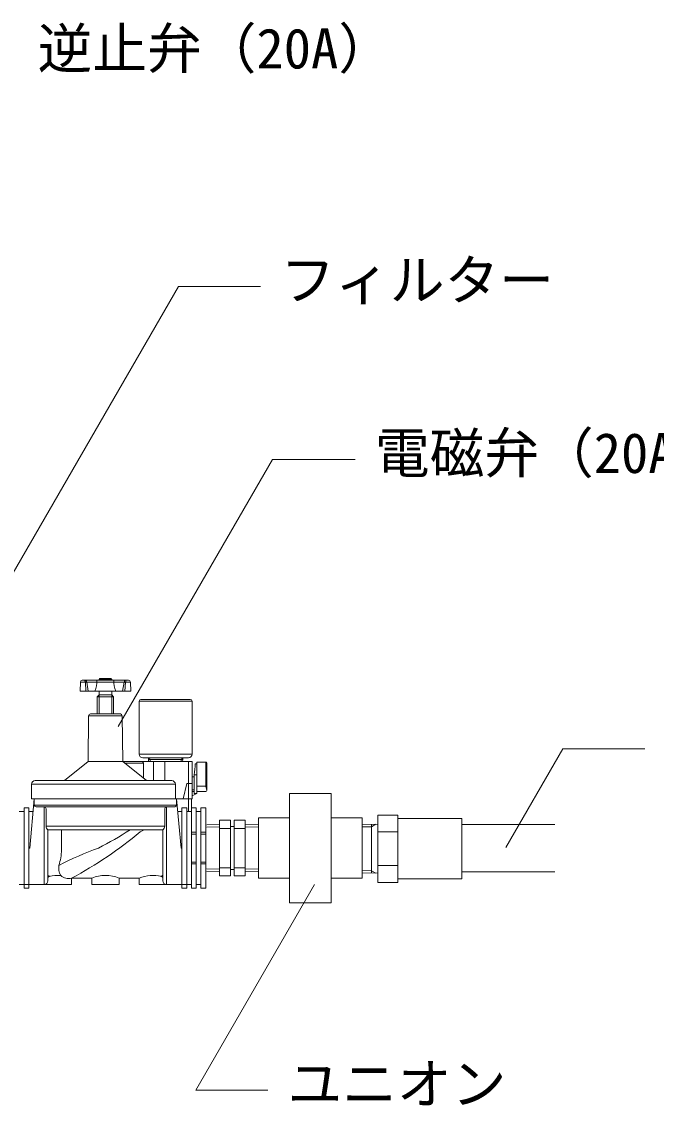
# Model space of a CAD drawing. Units: millimetres, scale not verified. Extents: x -82016 to 4150, y -1714 to 4021.
# Drawn here: x 3313 to 3661, y -814 to -220 of the extents above; entities that cross this region are included whole.
import ezdxf
from ezdxf.enums import TextEntityAlignment as Align

# ---------------------------------------------------------------- set-up
doc = ezdxf.new("R2010")
doc.units = ezdxf.units.MM
doc.header["$LTSCALE"] = 2
for name, color, linetype, lineweight in [('0-5_moji', 7, 'Continuous', 18), ('0-B__0-A_AM_0', 7, 'Continuous', 18), ('0-C__4-1_AM_5', 3, 'Continuous', 18)]:
    doc.layers.add(name, color=color, linetype=linetype, lineweight=lineweight)
doc.styles.add('ＭＳ ゴシック', font='')
doc.styles.get('ＭＳ ゴシック').set_extended_font_data('MS Gothic')

msp = doc.modelspace()

# ---------------------------------------------------------------- linework, layer by layer
at = {"layer": '0-B__0-A_AM_0'}
for p, q in [((3345.373, -582.135), (3345.188, -587.172)), ((3372.796, -582.135), (3345.373, -582.135)), ((3371.796, -581.172), (3346.372, -581.172)), ((3348.086, -582.135), (3348.445, -587.172)), ((3348.816, -582.135), (3349.665, -587.172)), ((3355.584, -580.672), (3355.584, -581.172)), ((3362.084, -580.172), (3356.084, -580.172)), ((3362.584, -580.672), (3362.084, -580.172)), ((3362.584, -580.672), (3362.584, -581.172)), ((3369.352, -582.135), (3368.504, -587.172)), ((3370.083, -582.135), (3369.723, -587.172)), ((3372.796, -582.135), (3372.981, -587.172)), ((3372.981, -587.172), (3345.188, -587.172)), ((3355.584, -587.172), (3355.584, -589.172)), ((3362.584, -587.172), (3362.584, -589.172)), ((3354.584, -590.172), (3355.584, -589.172)), ((3363.584, -590.172), (3354.584, -590.172)), ((3354.584, -590.172), (3354.584, -599.572)), ((3355.584, -589.172), (3355.584, -599.572)), ((3362.584, -589.172), (3355.584, -589.172)), ((3362.584, -589.172), (3362.584, -599.572)), ((3363.584, -590.172), (3362.584, -589.172)), ((3363.584, -590.172), (3363.584, -599.572)), ((3377.584, -592.672), (3377.584, -621.672)), ((3406.584, -592.672), (3377.584, -592.672)), ((3405.584, -591.672), (3378.584, -591.672)), ((3406.584, -592.672), (3406.584, -621.672)), ((3367.296, -599.572), (3350.873, -599.572)), ((3349.873, -600.561), (3349.584, -625.672)), ((3368.296, -600.561), (3349.873, -600.561)), ((3368.296, -600.561), (3368.584, -625.672)), ((3406.584, -621.672), (3377.584, -621.672)), ((3404.584, -623.672), (3379.584, -623.672)), ((3382.684, -624.672), (3382.684, -623.672)), ((3382.684, -623.796), (3383.584, -624.672)), ((3401.484, -623.796), (3400.584, -624.672)), ((3401.484, -624.672), (3401.484, -623.672)), ((3368.584, -625.672), (3381.584, -636.172)), ((3406.734, -625.672), (3368.584, -625.672)), ((3379.903, -626.672), (3369.822, -626.672)), ((3379.903, -626.672), (3379.365, -625.672)), ((3379.903, -626.672), (3379.903, -634.814)), ((3401.484, -624.672), (3382.684, -624.672)), ((3382.684, -624.672), (3382.718, -625.672)), ((3383.584, -625.672), (3383.584, -624.672)), ((3385.474, -625.672), (3385.474, -636.172)), ((3391.638, -625.672), (3391.638, -636.172)), ((3400.584, -625.672), (3400.584, -624.672)), ((3401.484, -624.672), (3401.45, -625.672)), ((3404.733, -625.672), (3404.733, -646.172)), ((3406.734, -625.672), (3406.734, -646.172)), ((3409.234, -626.972), (3408.234, -626.972)), ((3409.234, -625.972), (3409.234, -643.172)), ((3414.234, -625.972), (3409.234, -625.972)), ((3414.234, -625.972), (3414.234, -639.172)), ((3414.734, -626.472), (3414.734, -641.672)), ((3407.734, -634.172), (3406.734, -634.172)), ((3407.734, -632.972), (3407.734, -643.172)), ((3409.234, -632.972), (3407.734, -632.972)), ((3397.467, -638.172), (3318.584, -638.172)), ((3318.584, -638.172), (3318.584, -646.172)), ((3395.467, -636.172), (3320.584, -636.172)), ((3397.467, -638.172), (3397.467, -646.172)), ((3403.733, -637.672), (3401.733, -646.172)), ((3406.734, -637.672), (3403.733, -637.672)), ((3407.734, -641.172), (3406.734, -641.172)), ((3414.234, -639.172), (3409.234, -639.172)), ((3414.234, -639.172), (3414.734, -641.672)), ((3320.084, -646.172), (3317.584, -673.172)), ((3398.084, -646.172), (3318.584, -646.172)), ((3320.084, -646.172), (3320.084, -649.572)), ((3398.084, -646.172), (3400.584, -673.172)), ((3398.084, -646.172), (3406.734, -646.172)), ((3398.084, -646.172), (3398.084, -649.572)), ((3404.733, -646.172), (3404.733, -653.172)), ((3406.284, -651.172), (3406.284, -646.172)), ((3407.734, -642.172), (3406.734, -642.172)), ((3409.234, -643.172), (3406.734, -644.569)), ((3409.234, -643.172), (3407.734, -643.172)), ((3414.234, -642.172), (3409.234, -642.172)), ((3311.884, -653.172), (3314.484, -653.172)), ((3314.484, -695.172), (3314.484, -651.172)), ((3314.484, -651.172), (3317.084, -651.172)), ((3317.084, -695.172), (3317.084, -651.172)), ((3319.436, -653.172), (3317.084, -653.172)), ((3398.084, -649.572), (3320.084, -649.572)), ((3397.084, -650.572), (3321.084, -650.572)), ((3325.584, -693.172), (3325.584, -650.572)), ((3326.584, -651.572), (3326.584, -661.172)), ((3391.584, -651.572), (3391.584, -661.172)), ((3392.584, -693.172), (3392.584, -650.572)), ((3398.732, -653.172), (3401.084, -653.172)), ((3401.084, -695.172), (3401.084, -651.172)), ((3403.684, -651.172), (3401.084, -651.172)), ((3403.684, -695.172), (3403.684, -651.172)), ((3406.284, -653.172), (3403.684, -653.172)), ((3406.284, -695.172), (3406.284, -651.172)), ((3408.884, -651.172), (3406.284, -651.172)), ((3408.884, -695.172), (3408.884, -651.172)), ((3411.484, -653.172), (3408.884, -653.172)), ((3411.484, -651.172), (3411.484, -695.172)), ((3414.084, -651.172), (3411.484, -651.172)), ((3414.084, -651.172), (3414.084, -695.172)), ((3427.761, -657.922), (3421.723, -657.922)), ((3421.723, -657.922), (3421.723, -688.422)), ((3427.761, -688.422), (3427.761, -657.922)), ((3429.761, -657.922), (3435.799, -657.922)), ((3429.761, -688.422), (3429.761, -657.922)), ((3435.799, -657.922), (3435.799, -688.422)), ((3442.951, -656.672), (3459.951, -656.672)), ((3442.951, -689.672), (3442.951, -656.672)), ((3482.951, -656.672), (3499.951, -656.672)), ((3499.951, -656.672), (3499.951, -689.672)), ((3508.421, -655.058), (3508.421, -692.008)), ((3519.421, -655.058), (3508.421, -655.058)), ((3519.421, -692.008), (3519.421, -655.058)), ((3554.421, -657.033), (3519.421, -657.033)), ((3554.421, -690.033), (3554.421, -657.033)), ((3391.584, -661.172), (3326.584, -661.172)), ((3390.584, -663.172), (3327.584, -663.172)), ((3327.584, -663.172), (3327.584, -691.172)), ((3335.084, -663.172), (3335.084, -674.172)), ((3390.584, -663.172), (3390.584, -691.172)), ((3408.884, -664.472), (3406.284, -664.472)), ((3408.884, -665.472), (3406.284, -665.472)), ((3414.084, -664.472), (3411.484, -664.472)), ((3414.084, -665.472), (3411.484, -665.472)), ((3414.684, -660.353), (3421.723, -660.172)), ((3414.684, -661.7), (3421.723, -661.519)), ((3427.761, -662.389), (3421.723, -662.389)), ((3427.761, -661.357), (3429.761, -661.357)), ((3429.761, -662.389), (3435.799, -662.389)), ((3442.839, -660.353), (3435.799, -660.172)), ((3442.839, -661.7), (3435.799, -661.519)), ((3508.421, -660.063), (3499.951, -660.327)), ((3499.951, -661.608), (3504.951, -661.452)), ((3504.951, -661.452), (3507.295, -660.098)), ((3504.951, -660.171), (3504.951, -686.895)), ((3519.421, -664.295), (3508.421, -664.295)), ((3554.421, -660.172), (3605.533, -660.172)), ((3317.584, -673.172), (3317.084, -673.172)), ((3400.584, -673.172), (3401.084, -673.172)), ((3408.884, -680.872), (3406.284, -680.872)), ((3408.884, -681.872), (3406.284, -681.872)), ((3414.084, -680.872), (3411.484, -680.872)), ((3414.084, -681.872), (3411.484, -681.872)), ((3508.421, -682.771), (3519.421, -682.771)), ((3414.684, -684.644), (3421.723, -684.825)), ((3414.684, -685.991), (3421.723, -686.172)), ((3427.761, -683.956), (3421.723, -683.956)), ((3427.761, -688.422), (3421.723, -688.422)), ((3427.761, -684.987), (3429.761, -684.987)), ((3429.761, -683.956), (3435.799, -683.956)), ((3429.761, -688.422), (3435.799, -688.422)), ((3442.839, -684.644), (3435.799, -684.825)), ((3442.839, -685.991), (3435.799, -686.172)), ((3504.951, -685.614), (3499.951, -685.458)), ((3499.951, -686.738), (3508.421, -687.003)), ((3507.295, -686.968), (3504.951, -685.614)), ((3554.421, -686.172), (3605.533, -686.172)), ((3311.884, -693.172), (3314.484, -693.172)), ((3314.484, -693.172), (3317.084, -693.172)), ((3314.484, -695.172), (3317.084, -695.172)), ((3325.584, -693.172), (3317.084, -693.172)), ((3340.584, -693.172), (3325.584, -693.172)), ((3351.584, -689.672), (3340.584, -689.672)), ((3340.584, -689.672), (3340.584, -693.172)), ((3351.584, -689.672), (3351.584, -693.172)), ((3366.584, -693.172), (3351.584, -693.172)), ((3377.584, -689.672), (3377.584, -693.172)), ((3392.584, -693.172), (3377.584, -693.172)), ((3392.584, -693.172), (3401.084, -693.172)), ((3403.684, -693.172), (3401.084, -693.172)), ((3403.684, -695.172), (3401.084, -695.172)), ((3406.284, -693.172), (3403.684, -693.172)), ((3408.884, -695.172), (3406.284, -695.172)), ((3411.484, -693.172), (3408.884, -693.172)), ((3414.084, -695.172), (3411.484, -695.172)), ((3442.951, -689.672), (3459.951, -689.672)), ((3482.951, -689.672), (3499.951, -689.672)), ((3508.421, -692.008), (3519.421, -692.008)), ((3554.421, -690.033), (3519.421, -690.033))]:
    msp.add_line(p, q, dxfattribs=at)
for points in [[(3362.584, -580.672), (3355.584, -580.672), (3356.084, -580.172)], [(3368.584, -625.672), (3349.584, -625.672), (3336.584, -636.172)], [(3377.584, -689.672), (3366.584, -689.672), (3366.584, -693.172)]]:
    msp.add_lwpolyline(points, dxfattribs=at)
msp.add_lwpolyline([(3459.951, -643.172), (3482.951, -643.172), (3482.951, -703.172), (3459.951, -703.172)], close=True, dxfattribs=at)
for centre, radius, start, end in [((3346.372, -582.172), 1, 90, 177.898), ((3346.025, -582.46), 2.086, 8.96112, 38.14612), ((3346.62, -582.516), 2.229, 9.83148, 37.07666), ((3342.21, -582.075), 12.203, 335.31196, 4.24424), ((3375.958, -582.075), 12.203, 175.75576, 204.68804), ((3371.549, -582.516), 2.229, 142.92334, 170.16852), ((3372.143, -582.46), 2.086, 141.85388, 171.03888), ((3371.796, -582.172), 1, 2.102, 90), ((3378.584, -592.672), 1, 90, 180), ((3405.584, -592.672), 1, 0, 90), ((3350.873, -600.572), 1, 90, 179.34146), ((3367.296, -600.572), 1, 0.65854, 90), ((3379.584, -621.672), 2, 180, 270), ((3404.584, -621.672), 2, 270, 0), ((3381.482, -627.764), 26.764, 348.77805, 1.69467), ((3414.234, -626.472), 0.5, 0, 90), ((3320.584, -638.172), 2, 90, 180), ((3395.467, -638.172), 2, 0, 90), ((3414.234, -641.672), 0.5, 270, 0), ((3321.084, -649.572), 1, 180, 270), ((3325.584, -651.572), 1, 0, 90), ((3392.584, -651.572), 1, 90, 180), ((3397.084, -649.572), 1, 270, 0), ((3328.875, -661.277), 2.294, 177.39252, 235.73758), ((3229.631, -484.435), 233.309, 298.39601, 309.5557), ((3266.668, -500.089), 194.459, 297.11749, 303.00227), ((3381.393, -668.172), 5, 90, 129.5557), ((3389.293, -661.277), 2.294, 304.26242, 2.60748), ((3299.913, -672.348), 35.219, 342.95333, 357.03071), ((3417.845, -845.747), 183.557, 109.91998, 117.32534), ((3341.978, -684.031), 8.503, 170.80671, 209.59325), ((3328.584, -687.672), 1, 180, 282.68038), ((3328.584, -689.728), 1, 104.07804, 180), ((3333.084, -707.672), 19.5, 85.58827, 104.07804), ((3339.099, -682.648), 7.18, 231.03328, 281.93513), ((3359.084, -707.672), 19.5, 67.38014, 112.61986), ((3385.084, -707.672), 19.5, 75.92196, 112.61986), ((3389.584, -687.672), 1, 257.31962, 0), ((3389.584, -689.728), 1, 0, 75.92196), ((3325.584, -691.172), 2, 270, 0), ((3392.584, -691.172), 2, 180, 270)]:
    msp.add_arc(centre, radius, start, end, dxfattribs=at)
at = {"layer": '0-C__4-1_AM_5'}
for p, q in [((3221.303, -673.172), (3399.149, -365.134)), ((3399.149, -365.134), (3444.191, -365.134)), ((3408.621, -805.943), (3473.726, -693.177)), ((3408.621, -805.943), (3448.108, -805.943))]:
    msp.add_line(p, q, dxfattribs=at)
for points in [[(3366.059, -606.501), (3450.623, -460.033), (3496.01, -460.033)], [(3578.648, -672.825), (3609.856, -618.771), (3654.838, -618.771)]]:
    msp.add_lwpolyline(points, dxfattribs=at)

# ---------------------------------------------------------------- texts
at = {"layer": '0-5_moji', "style": 'ＭＳ ゴシック'}
for s, p in [('逆止弁（20A）', (3321.929, -252.241)), ('フィルター', (3455.041, -379.198)), ('電磁弁（20A用）', (3506.86, -474.097)), ('ユニオン', (3458.959, -820.007))]:
    msp.add_text(s, height=21.99, dxfattribs=at).set_placement(p, align=Align.BOTTOM_LEFT)

doc.saveas('drawing.dxf')
